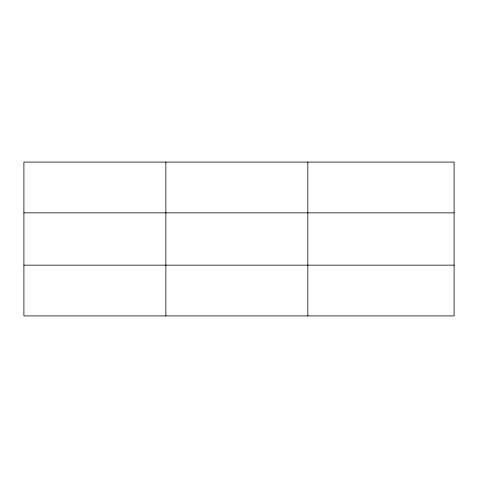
<?xml version="1.0" encoding="UTF-8"?>
<svg xmlns="http://www.w3.org/2000/svg" width="478" height="478" viewBox="0 0 478 478"><rect width="100%" height="100%" fill="white"/><g stroke="black" fill="none" stroke-linecap="round" stroke-linejoin="round"><path stroke-width="0.72" d="M165.866 162.084L165.866 315.916M307.832 162.084L307.832 315.916M454.1 212.847L454.1 162.084L23.9 162.084L23.9 315.916L454.1 315.916L454.1 212.847L23.9 212.847M23.9 265.153L454.1 265.153"/></g></svg>
